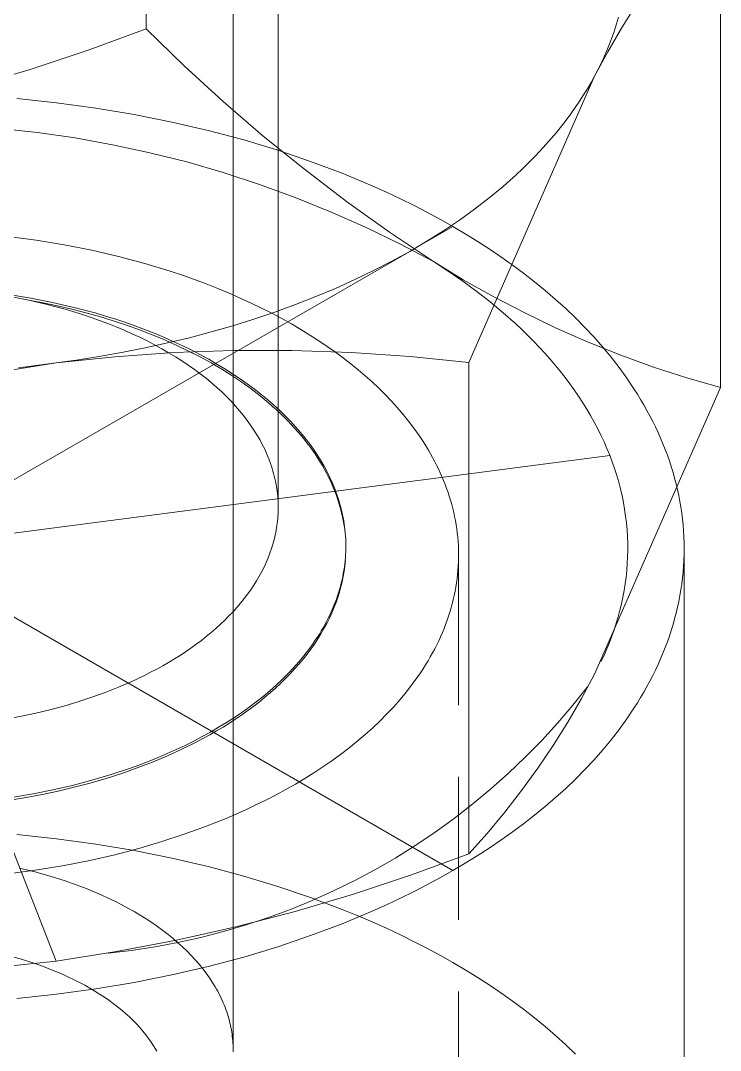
# Model space of a CAD drawing. Header units: millimetres. Extents: x -111 to 4919, y -143 to 3304.
# Drawn here: x 3073.47 to 3079.68, y 1420.45 to 1429.59 of the extents above; entities that cross this region are included whole.
import ezdxf

# ---------------------------------------------------------------- set-up
doc = ezdxf.new("R2010")
doc.units = ezdxf.units.MM
doc.linetypes.add('HIDDEN', pattern=[1.905, 1.27, -0.635])
doc.layers.add('ZANO_R', color=7, linetype='Continuous', lineweight=0)
doc.layers.add('ZANO_R_przerywana', color=7, linetype='HIDDEN', lineweight=0)

msp = doc.modelspace()

# ---------------------------------------------------------------- linework, layer by layer
at = {"layer": 'ZANO_R'}
for p, q in [((3074.5856, 1429.5191), (3074.5856, 1433.8783)), ((3075.7552, 1433.5454), (3075.7552, 1425.2713)), ((3075.3552, 1420.4613), (3075.3552, 1432.6198)), ((3079.6768, 1426.3351), (3079.6768, 1430.6943)), ((3078.9296, 1429.7318), (3078.7999, 1429.5252)), ((3078.7561, 1429.5622), (3078.7735, 1429.6219)), ((3074.5856, 1429.5191), (3074.0774, 1429.3324)), ((3074.9217, 1429.1916), (3074.5856, 1429.5191)), ((3078.7999, 1429.5252), (3078.6772, 1429.3143)), ((3078.7166, 1429.444), (3078.7372, 1429.5029)), ((3078.7372, 1429.5029), (3078.7561, 1429.5622)), ((3078.6945, 1429.3855), (3078.7166, 1429.444)), ((3074.0774, 1429.3324), (3073.5633, 1429.1623)), ((3078.6772, 1429.3143), (3078.5615, 1429.0995)), ((3078.6457, 1429.2697), (3078.6708, 1429.3274)), ((3078.6708, 1429.3274), (3078.6945, 1429.3855)), ((3078.591, 1429.1558), (3078.6191, 1429.2125)), ((3078.6191, 1429.2125), (3078.6457, 1429.2697)), ((3073.5633, 1429.1623), (3073.0439, 1429.0092)), ((3075.2674, 1428.8744), (3074.9217, 1429.1916)), ((3078.5615, 1429.0995), (3078.591, 1429.1558)), ((3078.5615, 1429.0995), (3077.4463, 1426.5567)), ((3078.4979, 1428.9876), (3078.5305, 1429.0436)), ((3078.5305, 1429.0436), (3078.5615, 1429.0995)), ((3078.4635, 1428.9318), (3078.4979, 1428.9876)), ((3073.436, 1428.9005), (3073.7895, 1428.8632)), ((3073.7895, 1428.8632), (3074.1375, 1428.8158)), ((3075.6226, 1428.5679), (3075.2674, 1428.8744)), ((3078.3899, 1428.8205), (3078.4276, 1428.8761)), ((3078.4276, 1428.8761), (3078.4635, 1428.9318)), ((3074.1375, 1428.8158), (3074.4786, 1428.7586)), ((3074.4786, 1428.7586), (3074.8116, 1428.692)), ((3078.3096, 1428.7098), (3078.3506, 1428.7651)), ((3078.3506, 1428.7651), (3078.3899, 1428.8205)), ((3074.8116, 1428.692), (3075.1354, 1428.6165)), ((3078.267, 1428.6548), (3078.3096, 1428.7098)), ((3073.6191, 1428.599), (3073.2832, 1428.6357)), ((3073.9534, 1428.5507), (3073.6191, 1428.599)), ((3075.1354, 1428.6165), (3075.4491, 1428.5328)), ((3078.1767, 1428.5454), (3078.2227, 1428.6)), ((3078.2227, 1428.6), (3078.267, 1428.6548)), ((3070.9249, 1428.5683), (3073.7855, 1421.2467)), ((3074.286, 1428.4909), (3073.9534, 1428.5507)), ((3074.6162, 1428.4198), (3074.286, 1428.4909)), ((3075.4491, 1428.5328), (3075.7519, 1428.4413)), ((3075.987, 1428.2722), (3075.6226, 1428.5679)), ((3078.0797, 1428.4371), (3078.129, 1428.4911)), ((3078.129, 1428.4911), (3078.1767, 1428.5454)), ((3074.9438, 1428.3373), (3074.6162, 1428.4198)), ((3075.7519, 1428.4413), (3076.0429, 1428.3427)), ((3078.0287, 1428.3834), (3078.0797, 1428.4371)), ((3075.2684, 1428.2436), (3074.9438, 1428.3373)), ((3076.0429, 1428.3427), (3076.3216, 1428.2376)), ((3077.9218, 1428.2772), (3077.976, 1428.3301)), ((3077.976, 1428.3301), (3078.0287, 1428.3834)), ((3075.5896, 1428.1388), (3075.2684, 1428.2436)), ((3076.36, 1427.9876), (3075.987, 1428.2722)), ((3076.3216, 1428.2376), (3076.4562, 1428.1828)), ((3077.8084, 1428.1725), (3077.8659, 1428.2246)), ((3077.8659, 1428.2246), (3077.9218, 1428.2772)), ((3075.907, 1428.0231), (3075.5896, 1428.1388)), ((3076.4562, 1428.1828), (3076.5875, 1428.1266)), ((3076.5875, 1428.1266), (3076.7155, 1428.0692)), ((3077.6263, 1428.0189), (3077.7492, 1428.1208)), ((3077.7492, 1428.1208), (3077.8084, 1428.1725)), ((3076.2202, 1427.8965), (3075.907, 1428.0231)), ((3076.7155, 1428.0692), (3076.8401, 1428.0105)), ((3076.7416, 1427.7145), (3076.36, 1427.9876)), ((3076.8401, 1428.0105), (3076.9614, 1427.9507)), ((3076.9614, 1427.9507), (3077.0793, 1427.8898)), ((3077.4971, 1427.919), (3077.6263, 1428.0189)), ((3076.5289, 1427.7591), (3076.2202, 1427.8965)), ((3077.0793, 1427.8898), (3077.1938, 1427.828)), ((3077.3618, 1427.8215), (3077.4971, 1427.919)), ((3076.8327, 1427.6113), (3076.5289, 1427.7591)), ((3077.0747, 1427.6324), (3077.3049, 1427.7653)), ((3077.1938, 1427.828), (3077.3049, 1427.7653)), ((3077.2207, 1427.7263), (3077.3618, 1427.8215)), ((3077.3049, 1427.7653), (3077.4136, 1427.7011)), ((3073.3573, 1427.6769), (3073.6094, 1427.6432)), ((3077.1312, 1427.4531), (3076.7416, 1427.7145)), ((3077.0739, 1427.6338), (3077.2207, 1427.7263)), ((3077.4136, 1427.7011), (3077.5207, 1427.635)), ((3073.6094, 1427.6432), (3073.8579, 1427.6021)), ((3073.8579, 1427.6021), (3074.1016, 1427.5537)), ((3077.1312, 1427.4531), (3076.8327, 1427.6113)), ((3076.9216, 1427.5441), (3077.0739, 1427.6338)), ((3077.5207, 1427.635), (3077.6261, 1427.567)), ((3077.6261, 1427.567), (3077.7297, 1427.4969)), ((3067.4054, 1422.0498), (3076.9217, 1427.544)), ((3067.8656, 1427.4996), (3077.3049, 1422.0498)), ((3074.1016, 1427.5537), (3074.3398, 1427.4984)), ((3074.3398, 1427.4984), (3074.5716, 1427.4364)), ((3076.7642, 1427.4573), (3076.9216, 1427.5441)), ((3077.7297, 1427.4969), (3077.8313, 1427.425)), ((3074.5716, 1427.4364), (3074.796, 1427.3682)), ((3076.6018, 1427.3736), (3076.7642, 1427.4573)), ((3077.263, 1427.3681), (3077.1312, 1427.4531)), ((3077.3964, 1427.2924), (3077.1312, 1427.4531)), ((3077.8313, 1427.425), (3077.9308, 1427.3511)), ((3074.796, 1427.3682), (3074.9053, 1427.3318)), ((3074.9053, 1427.3318), (3075.0126, 1427.2941)), ((3075.0126, 1427.2941), (3075.1176, 1427.2549)), ((3076.2633, 1427.2161), (3076.4347, 1427.2932)), ((3076.4347, 1427.2932), (3076.6018, 1427.3736)), ((3077.3912, 1427.2802), (3077.263, 1427.3681)), ((3077.6666, 1427.1405), (3077.3964, 1427.2924)), ((3077.9308, 1427.3511), (3078.0281, 1427.2752)), ((3075.1176, 1427.2549), (3075.2205, 1427.2145)), ((3075.2205, 1427.2145), (3075.321, 1427.1728)), ((3076.0878, 1427.1424), (3076.2633, 1427.2161)), ((3077.5156, 1427.1894), (3077.3912, 1427.2802)), ((3078.0281, 1427.2752), (3078.123, 1427.1976)), ((3073.3655, 1427.1628), (3073.5605, 1427.1303)), ((3073.3797, 1427.1431), (3073.5439, 1427.1104)), ((3073.5439, 1427.1104), (3073.7058, 1427.0728)), ((3073.5443, 1427.1125), (3073.6719, 1427.0882)), ((3073.5605, 1427.1303), (3073.7536, 1427.0919)), ((3075.321, 1427.1728), (3075.4193, 1427.1299)), ((3075.4193, 1427.1299), (3075.5151, 1427.086)), ((3075.9085, 1427.0724), (3076.0878, 1427.1424)), ((3077.6358, 1427.0957), (3077.5156, 1427.1894)), ((3077.9417, 1426.9976), (3077.6666, 1427.1405)), ((3078.123, 1427.1976), (3078.2153, 1427.118)), ((3078.2153, 1427.118), (3078.305, 1427.0367)), ((3073.6719, 1427.0882), (3073.7985, 1427.0613)), ((3073.7058, 1427.0728), (3073.8648, 1427.0302)), ((3073.7536, 1427.0919), (3073.9442, 1427.0476)), ((3073.7985, 1427.0613), (3073.9239, 1427.0319)), ((3073.8648, 1427.0302), (3073.943, 1427.0071)), ((3073.9239, 1427.0319), (3074.0479, 1427)), ((3073.9442, 1427.0476), (3074.1312, 1426.9975)), ((3075.5151, 1427.086), (3075.6084, 1427.0409)), ((3075.6084, 1427.0409), (3075.6993, 1426.9948)), ((3075.7258, 1427.006), (3075.9085, 1427.0724)), ((3077.7517, 1426.9994), (3077.6358, 1427.0957)), ((3078.305, 1427.0367), (3078.3919, 1426.9535)), ((3073.943, 1427.0071), (3074.0202, 1426.9828)), ((3074.0202, 1426.9828), (3074.0964, 1426.9573)), ((3074.0479, 1427), (3074.1701, 1426.9655)), ((3074.0964, 1426.9573), (3074.1714, 1426.9308)), ((3074.1312, 1426.9975), (3074.2232, 1426.9704)), ((3074.1701, 1426.9655), (3074.2905, 1426.9286)), ((3074.1714, 1426.9308), (3074.2452, 1426.9031)), ((3074.2232, 1426.9704), (3074.3141, 1426.9418)), ((3074.2905, 1426.9286), (3074.4087, 1426.8894)), ((3074.3141, 1426.9418), (3074.4036, 1426.9119)), ((3075.3515, 1426.8845), (3075.5401, 1426.9433)), ((3075.5401, 1426.9433), (3075.7258, 1427.006)), ((3075.6993, 1426.9948), (3075.7876, 1426.9478)), ((3075.7876, 1426.9478), (3075.8734, 1426.8999)), ((3077.8629, 1426.9004), (3077.7517, 1426.9994)), ((3078.2213, 1426.8637), (3077.9417, 1426.9976)), ((3078.3919, 1426.9535), (3078.4758, 1426.8686)), ((3074.2452, 1426.9031), (3074.3177, 1426.8743)), ((3074.3177, 1426.8743), (3074.3888, 1426.8444)), ((3074.3888, 1426.8444), (3074.4585, 1426.8136)), ((3074.4036, 1426.9119), (3074.4919, 1426.8806)), ((3074.4087, 1426.8894), (3074.5246, 1426.8478)), ((3074.4919, 1426.8806), (3074.5787, 1426.848)), ((3074.5246, 1426.8478), (3074.6379, 1426.8039)), ((3074.5787, 1426.848), (3074.664, 1426.8141)), ((3075.1606, 1426.8295), (3075.3515, 1426.8845)), ((3075.8734, 1426.8999), (3075.9566, 1426.8512)), ((3075.9566, 1426.8512), (3076.0372, 1426.8018)), ((3077.9167, 1426.85), (3077.8629, 1426.9004)), ((3077.9693, 1426.7989), (3077.9167, 1426.85)), ((3078.5052, 1426.739), (3078.2213, 1426.8637)), ((3078.4758, 1426.8686), (3078.5567, 1426.7821)), ((3074.4585, 1426.8136), (3074.5267, 1426.7818)), ((3074.5267, 1426.7818), (3074.5934, 1426.749)), ((3074.5934, 1426.749), (3074.6584, 1426.7153)), ((3074.6379, 1426.8039), (3074.7485, 1426.7579)), ((3074.664, 1426.8141), (3074.7477, 1426.779)), ((3074.7477, 1426.779), (3074.8297, 1426.7427)), ((3074.7485, 1426.7579), (3074.8562, 1426.7098)), ((3074.7729, 1426.7312), (3074.9676, 1426.7784)), ((3074.9676, 1426.7784), (3075.1606, 1426.8295)), ((3076.0372, 1426.8018), (3076.1151, 1426.7516)), ((3076.1151, 1426.7516), (3076.1905, 1426.7008)), ((3078.0205, 1426.7472), (3077.9693, 1426.7989)), ((3078.0705, 1426.695), (3078.0205, 1426.7472)), ((3078.5567, 1426.7821), (3078.6343, 1426.6938)), ((3074.3797, 1426.6487), (3074.5768, 1426.688)), ((3074.5768, 1426.688), (3074.7729, 1426.7312)), ((3074.6584, 1426.7153), (3074.7218, 1426.6807)), ((3074.7218, 1426.6807), (3074.7835, 1426.6453)), ((3074.8297, 1426.7427), (3074.9099, 1426.7053)), ((3075.3537, 1426.6647), (3074.8298, 1426.646)), ((3074.8562, 1426.7098), (3074.9608, 1426.6597)), ((3074.9099, 1426.7053), (3074.9884, 1426.6667)), ((3074.9608, 1426.6597), (3075.0621, 1426.6078)), ((3074.9884, 1426.6667), (3075.0649, 1426.627)), ((3075.8779, 1426.6651), (3075.3537, 1426.6647)), ((3076.4019, 1426.6472), (3075.8779, 1426.6651)), ((3076.1905, 1426.7008), (3076.2632, 1426.6495)), ((3078.1191, 1426.6422), (3078.0705, 1426.695)), ((3078.793, 1426.6237), (3078.5052, 1426.739)), ((3078.6343, 1426.6938), (3078.7086, 1426.604)), ((3074.3068, 1426.6091), (3073.7855, 1426.554)), ((3073.7855, 1426.554), (3073.9837, 1426.5817)), ((3073.9837, 1426.5817), (3074.1819, 1426.6132)), ((3074.1819, 1426.6132), (3074.3797, 1426.6487)), ((3074.8298, 1426.646), (3074.3068, 1426.6091)), ((3074.7835, 1426.6453), (3074.8434, 1426.6091)), ((3074.8434, 1426.6091), (3074.9014, 1426.5721)), ((3074.9014, 1426.5721), (3074.9577, 1426.5345)), ((3075.0621, 1426.6078), (3075.16, 1426.554)), ((3075.0649, 1426.627), (3075.1394, 1426.5864)), ((3075.1394, 1426.5864), (3075.212, 1426.5447)), ((3076.2632, 1426.6495), (3076.3332, 1426.5976)), ((3076.3332, 1426.5976), (3076.4006, 1426.5453)), ((3076.9249, 1426.6111), (3076.4019, 1426.6472)), ((3077.4463, 1426.5567), (3076.9249, 1426.6111)), ((3078.1664, 1426.5888), (3078.1191, 1426.6422)), ((3078.2122, 1426.5349), (3078.1664, 1426.5888)), ((3078.7086, 1426.604), (3078.7794, 1426.5127)), ((3079.0844, 1426.5179), (3078.793, 1426.6237)), ((3073.7855, 1426.554), (3073.2506, 1426.4697)), ((3073.4506, 1426.5096), (3073.7855, 1426.554)), ((3074.9577, 1426.5345), (3075.012, 1426.4962)), ((3075.012, 1426.4962), (3075.0645, 1426.4573)), ((3075.16, 1426.554), (3075.2544, 1426.4986)), ((3075.212, 1426.5447), (3075.2824, 1426.5021)), ((3075.2544, 1426.4986), (3075.3452, 1426.4416)), ((3075.2824, 1426.5021), (3075.3508, 1426.4587)), ((3076.4006, 1426.5453), (3076.4654, 1426.4925)), ((3076.4654, 1426.4925), (3076.5276, 1426.4395)), ((3077.4463, 1426.5567), (3077.4463, 1422.1975)), ((3078.2566, 1426.4805), (3078.2122, 1426.5349)), ((3078.2996, 1426.4256), (3078.2566, 1426.4805)), ((3078.7794, 1426.5127), (3078.8466, 1426.4199)), ((3079.3791, 1426.4216), (3079.0844, 1426.5179)), ((3075.0645, 1426.4573), (3075.115, 1426.4178)), ((3075.115, 1426.4178), (3075.1636, 1426.3778)), ((3075.1636, 1426.3778), (3075.2102, 1426.3373)), ((3075.3452, 1426.4416), (3075.4321, 1426.3831)), ((3075.3508, 1426.4587), (3075.4169, 1426.4144)), ((3075.4169, 1426.4144), (3075.4809, 1426.3693)), ((3075.4321, 1426.3831), (3075.5152, 1426.3234)), ((3076.5276, 1426.4395), (3076.5877, 1426.3856)), ((3076.5877, 1426.3856), (3076.6463, 1426.3305)), ((3078.3411, 1426.3702), (3078.2996, 1426.4256)), ((3078.8466, 1426.4199), (3078.91, 1426.3257)), ((3079.6768, 1426.3351), (3079.3791, 1426.4216)), ((3075.2102, 1426.3373), (3075.2547, 1426.2964)), ((3075.2547, 1426.2964), (3075.2973, 1426.2551)), ((3075.4809, 1426.3693), (3075.5426, 1426.3235)), ((3075.5152, 1426.3234), (3075.5944, 1426.2624)), ((3075.5426, 1426.3235), (3075.602, 1426.2771)), ((3076.6463, 1426.3305), (3076.7032, 1426.2741)), ((3078.3812, 1426.3143), (3078.3411, 1426.3702)), ((3078.4197, 1426.2581), (3078.3812, 1426.3143)), ((3078.5615, 1423.7923), (3079.6768, 1426.3351)), ((3078.91, 1426.3257), (3078.9403, 1426.2781)), ((3075.2973, 1426.2551), (3075.3379, 1426.2135)), ((3075.3379, 1426.2135), (3075.3765, 1426.1716)), ((3075.5944, 1426.2624), (3075.6696, 1426.2004)), ((3075.602, 1426.2771), (3075.6592, 1426.23)), ((3075.6592, 1426.23), (3075.714, 1426.1824)), ((3075.6696, 1426.2004), (3075.7057, 1426.169)), ((3076.7032, 1426.2741), (3076.7583, 1426.2166)), ((3076.7583, 1426.2166), (3076.8115, 1426.1578)), ((3078.4567, 1426.2014), (3078.4197, 1426.2581)), ((3078.4921, 1426.1442), (3078.4567, 1426.2014)), ((3078.9403, 1426.2781), (3078.9697, 1426.2302)), ((3078.9697, 1426.2302), (3078.998, 1426.182)), ((3075.3765, 1426.1716), (3075.4131, 1426.1294)), ((3075.4131, 1426.1294), (3075.4477, 1426.087)), ((3075.7057, 1426.169), (3075.7408, 1426.1374)), ((3075.714, 1426.1824), (3075.7664, 1426.1343)), ((3075.7408, 1426.1374), (3075.7748, 1426.1056)), ((3075.7664, 1426.1343), (3075.8166, 1426.0857)), ((3075.7748, 1426.1056), (3075.8078, 1426.0736)), ((3076.8115, 1426.1578), (3076.8629, 1426.0979)), ((3078.5259, 1426.0868), (3078.4921, 1426.1442)), ((3078.998, 1426.182), (3079.0253, 1426.1335)), ((3079.0253, 1426.1335), (3079.0517, 1426.0847)), ((3075.4477, 1426.087), (3075.4803, 1426.0445)), ((3075.4803, 1426.0445), (3075.511, 1426.0018)), ((3075.8078, 1426.0736), (3075.8399, 1426.0414)), ((3075.8166, 1426.0857), (3075.8643, 1426.0367)), ((3075.8399, 1426.0414), (3075.8708, 1426.0091)), ((3075.8643, 1426.0367), (3075.9097, 1425.9874)), ((3076.8629, 1426.0979), (3076.9121, 1426.0368)), ((3076.9121, 1426.0368), (3076.9593, 1425.9746)), ((3078.5582, 1426.0289), (3078.5259, 1426.0868)), ((3078.5888, 1425.9708), (3078.5582, 1426.0289)), ((3079.0517, 1426.0847), (3079.077, 1426.0356)), ((3079.077, 1426.0356), (3079.1012, 1425.9862)), ((3075.511, 1426.0018), (3075.5396, 1425.9591)), ((3075.5396, 1425.9591), (3075.5664, 1425.9163)), ((3075.8708, 1426.0091), (3075.9008, 1425.9766)), ((3075.9008, 1425.9766), (3075.9297, 1425.944)), ((3075.9097, 1425.9874), (3075.9528, 1425.9378)), ((3075.9297, 1425.944), (3075.9576, 1425.9112)), ((3075.9528, 1425.9378), (3075.9935, 1425.8879)), ((3076.9593, 1425.9746), (3077.0042, 1425.9113)), ((3078.6179, 1425.9123), (3078.5888, 1425.9708)), ((3079.1012, 1425.9862), (3079.1245, 1425.9366)), ((3079.1245, 1425.9366), (3079.1466, 1425.8867)), ((3075.5664, 1425.9163), (3075.5912, 1425.8736)), ((3075.5912, 1425.8736), (3075.6141, 1425.8308)), ((3075.6141, 1425.8308), (3075.6352, 1425.7882)), ((3075.9576, 1425.9112), (3075.9845, 1425.8784)), ((3075.9845, 1425.8784), (3076.0104, 1425.8455)), ((3075.9935, 1425.8879), (3076.0318, 1425.8379)), ((3076.0104, 1425.8455), (3076.0353, 1425.8125)), ((3076.0318, 1425.8379), (3076.0679, 1425.7877)), ((3077.0042, 1425.9113), (3077.0468, 1425.8469)), ((3077.0468, 1425.8469), (3077.0869, 1425.7815)), ((3078.6453, 1425.8535), (3078.6179, 1425.9123)), ((3078.671, 1425.7945), (3078.6453, 1425.8535)), ((3079.1466, 1425.8867), (3079.1677, 1425.8366)), ((3079.1677, 1425.8366), (3079.1877, 1425.7862)), ((3075.6352, 1425.7882), (3075.6544, 1425.7456)), ((3075.6544, 1425.7456), (3075.6718, 1425.7033)), ((3076.0353, 1425.8125), (3076.0592, 1425.7794)), ((3076.0592, 1425.7794), (3076.082, 1425.7463)), ((3076.0679, 1425.7877), (3076.1016, 1425.7374)), ((3076.082, 1425.7463), (3076.1039, 1425.7132)), ((3077.0869, 1425.7815), (3077.1061, 1425.7485)), ((3077.1061, 1425.7485), (3077.1246, 1425.7152)), ((3078.6951, 1425.7352), (3078.671, 1425.7945)), ((3079.1877, 1425.7862), (3079.2066, 1425.7357)), ((3066.0145, 1424.0817), (3078.6958, 1425.7333)), ((3075.6718, 1425.7033), (3075.6878, 1425.6605)), ((3075.6878, 1425.6605), (3075.6952, 1425.6388)), ((3076.1016, 1425.7374), (3076.1331, 1425.6871)), ((3076.1039, 1425.7132), (3076.1248, 1425.68)), ((3076.1248, 1425.68), (3076.1446, 1425.6469)), ((3076.1331, 1425.6871), (3076.1623, 1425.6368)), ((3076.1446, 1425.6469), (3076.1636, 1425.6137)), ((3077.1246, 1425.7152), (3077.1425, 1425.6817)), ((3077.1425, 1425.6817), (3077.1597, 1425.6479)), ((3077.1597, 1425.6479), (3077.1763, 1425.614)), ((3078.7175, 1425.6757), (3078.6951, 1425.7352)), ((3078.7383, 1425.616), (3078.7175, 1425.6757)), ((3079.2066, 1425.7357), (3079.2245, 1425.6849)), ((3079.2245, 1425.6849), (3079.2412, 1425.634)), ((3075.6952, 1425.6388), (3075.7021, 1425.6171)), ((3075.7021, 1425.6171), (3075.7087, 1425.5951)), ((3075.7087, 1425.5951), (3075.7148, 1425.573)), ((3075.7148, 1425.573), (3075.7206, 1425.5508)), ((3076.1623, 1425.6368), (3076.1892, 1425.5866)), ((3076.1636, 1425.6137), (3076.1815, 1425.5806)), ((3076.1815, 1425.5806), (3076.1985, 1425.5475)), ((3076.1892, 1425.5866), (3076.214, 1425.5364)), ((3077.1763, 1425.614), (3077.1922, 1425.5798)), ((3077.1922, 1425.5798), (3077.2074, 1425.5454)), ((3078.7573, 1425.5562), (3078.7383, 1425.616)), ((3078.7747, 1425.4962), (3078.7573, 1425.5562)), ((3079.2412, 1425.634), (3079.2568, 1425.5828)), ((3079.2568, 1425.5828), (3079.2712, 1425.5315)), ((3075.7206, 1425.5508), (3075.7259, 1425.5285)), ((3075.7259, 1425.5285), (3075.7307, 1425.5061)), ((3075.7307, 1425.5061), (3075.7351, 1425.4836)), ((3075.7351, 1425.4836), (3075.7391, 1425.4611)), ((3076.1985, 1425.5475), (3076.2146, 1425.5145)), ((3076.214, 1425.5364), (3076.2366, 1425.4863)), ((3076.2146, 1425.5145), (3076.2297, 1425.4815)), ((3076.2297, 1425.4815), (3076.2439, 1425.4486)), ((3076.2366, 1425.4863), (3076.2571, 1425.4365)), ((3077.2074, 1425.5454), (3077.2219, 1425.5108)), ((3077.2219, 1425.5108), (3077.2357, 1425.476)), ((3077.2357, 1425.476), (3077.2488, 1425.441)), ((3078.7904, 1425.4361), (3078.7747, 1425.4962)), ((3079.2712, 1425.5315), (3079.2846, 1425.4801)), ((3079.2846, 1425.4801), (3079.2968, 1425.4285)), ((3075.7391, 1425.4611), (3075.7427, 1425.4384)), ((3075.7427, 1425.4384), (3075.7458, 1425.4158)), ((3075.7458, 1425.4158), (3075.7485, 1425.3931)), ((3075.7485, 1425.3931), (3075.7508, 1425.3703)), ((3076.2439, 1425.4486), (3076.2571, 1425.4157)), ((3076.2571, 1425.4365), (3076.2666, 1425.4115)), ((3076.2571, 1425.4157), (3076.2713, 1425.3781)), ((3076.2666, 1425.4115), (3076.2757, 1425.3863)), ((3076.2713, 1425.3781), (3076.2845, 1425.34)), ((3076.2757, 1425.3863), (3076.2843, 1425.361)), ((3077.2488, 1425.441), (3077.2612, 1425.4059)), ((3077.2612, 1425.4059), (3077.2728, 1425.3706)), ((3078.8044, 1425.3758), (3078.7904, 1425.4361)), ((3078.8166, 1425.3155), (3078.8044, 1425.3758)), ((3079.2968, 1425.4285), (3079.3078, 1425.3768)), ((3079.3078, 1425.3768), (3079.3177, 1425.3249)), ((3075.7508, 1425.3703), (3075.7526, 1425.3476)), ((3076.2843, 1425.361), (3076.2925, 1425.3355)), ((3076.2845, 1425.34), (3076.2965, 1425.3016)), ((3076.2925, 1425.3355), (3076.3002, 1425.3099)), ((3076.2965, 1425.3016), (3076.3075, 1425.2628)), ((3076.3002, 1425.3099), (3076.3074, 1425.2841)), ((3076.3074, 1425.2841), (3076.3142, 1425.2581)), ((3077.2728, 1425.3706), (3077.2837, 1425.3351)), ((3077.2837, 1425.3351), (3077.2939, 1425.2994)), ((3077.2939, 1425.2994), (3077.3033, 1425.2636)), ((3078.8272, 1425.2552), (3078.8166, 1425.3155)), ((3079.3177, 1425.3249), (3079.3265, 1425.273)), ((3075.7523, 1425.1912), (3075.7507, 1425.1711)), ((3075.7536, 1425.2113), (3075.7523, 1425.1912)), ((3075.7545, 1425.2314), (3075.7536, 1425.2113)), ((3075.755, 1425.2514), (3075.7545, 1425.2314)), ((3075.7552, 1425.2713), (3075.755, 1425.2514)), ((3076.3075, 1425.2628), (3076.3174, 1425.2238)), ((3076.3142, 1425.2581), (3076.3204, 1425.232)), ((3076.3174, 1425.2238), (3076.3262, 1425.1845)), ((3076.3204, 1425.232), (3076.3262, 1425.2057)), ((3076.3262, 1425.2057), (3076.3315, 1425.1793)), ((3077.3033, 1425.2636), (3077.3119, 1425.2276)), ((3077.3119, 1425.2276), (3077.3198, 1425.1916)), ((3077.3198, 1425.1916), (3077.3269, 1425.1553)), ((3078.8361, 1425.1948), (3078.8272, 1425.2552)), ((3078.8433, 1425.1344), (3078.8361, 1425.1948)), ((3079.3265, 1425.273), (3079.3341, 1425.2209)), ((3079.3341, 1425.2209), (3079.3405, 1425.1688)), ((3075.7437, 1425.1104), (3075.7406, 1425.0901)), ((3075.7464, 1425.1306), (3075.7437, 1425.1104)), ((3075.7488, 1425.1509), (3075.7464, 1425.1306)), ((3075.7507, 1425.1711), (3075.7488, 1425.1509)), ((3076.3262, 1425.1845), (3076.3339, 1425.1449)), ((3076.3315, 1425.1793), (3076.3362, 1425.1527)), ((3076.3339, 1425.1449), (3076.3405, 1425.1053)), ((3076.3362, 1425.1527), (3076.3405, 1425.1261)), ((3076.3405, 1425.1261), (3076.3442, 1425.0992)), ((3076.3442, 1425.0992), (3076.3474, 1425.0723)), ((3077.3269, 1425.1553), (3077.3332, 1425.119)), ((3077.3332, 1425.119), (3077.3387, 1425.0825)), ((3078.8488, 1425.0741), (3078.8433, 1425.1344)), ((3079.3405, 1425.1688), (3079.3458, 1425.1166)), ((3079.3458, 1425.1166), (3079.3499, 1425.0644)), ((3075.7246, 1425.0086), (3075.7196, 1424.9881)), ((3075.7292, 1425.029), (3075.7246, 1425.0086)), ((3075.7334, 1425.0494), (3075.7292, 1425.029)), ((3075.7372, 1425.0697), (3075.7334, 1425.0494)), ((3075.7406, 1425.0901), (3075.7372, 1425.0697)), ((3076.3474, 1425.0723), (3076.35, 1425.0452)), ((3076.35, 1425.0452), (3076.3521, 1425.018)), ((3076.3521, 1425.018), (3076.3537, 1424.9907)), ((3077.3387, 1425.0825), (3077.3435, 1425.046)), ((3077.3435, 1425.046), (3077.3474, 1425.0093)), ((3077.3474, 1425.0093), (3077.3506, 1424.9726)), ((3078.8526, 1425.0137), (3078.8488, 1425.0741)), ((3078.8547, 1424.9535), (3078.8526, 1425.0137)), ((3079.3499, 1425.0644), (3079.3528, 1425.0121)), ((3079.3528, 1425.0121), (3079.3546, 1424.9598)), ((3075.7085, 1424.9472), (3075.6959, 1424.9063)), ((3075.7196, 1424.9881), (3075.7085, 1424.9472)), ((3076.3537, 1424.9907), (3076.3547, 1424.9633)), ((3076.3547, 1424.9633), (3076.3551, 1424.9358)), ((3076.3551, 1424.9358), (3076.355, 1424.9082)), ((3077.3506, 1424.9726), (3077.3529, 1424.9358)), ((3077.3529, 1424.9358), (3077.3544, 1424.8989)), ((3078.8551, 1424.8933), (3078.8547, 1424.9535)), ((3079.3546, 1424.9598), (3079.3552, 1424.9075)), ((3075.6659, 1424.8245), (3075.6486, 1424.7837)), ((3075.6817, 1424.8654), (3075.6659, 1424.8245)), ((3075.6959, 1424.9063), (3075.6817, 1424.8654)), ((3076.3512, 1424.8249), (3076.3487, 1424.797)), ((3076.353, 1424.8528), (3076.3512, 1424.8249)), ((3076.3543, 1424.8805), (3076.353, 1424.8528)), ((3076.355, 1424.9082), (3076.3543, 1424.8805)), ((3077.355, 1424.825), (3077.3541, 1424.7879)), ((3077.3544, 1424.8989), (3077.3551, 1424.862)), ((3077.3551, 1424.862), (3077.355, 1424.825)), ((3078.851, 1424.7734), (3078.8539, 1424.8333)), ((3078.8539, 1424.8333), (3078.8551, 1424.8933)), ((3079.3546, 1424.8552), (3079.3528, 1424.8029)), ((3079.3552, 1424.9075), (3079.3546, 1424.8552)), ((3079.3552, 1418.3756), (3079.3552, 1424.9075)), ((3075.6297, 1424.7429), (3075.6092, 1424.7023)), ((3075.6486, 1424.7837), (3075.6297, 1424.7429)), ((3076.342, 1424.7409), (3076.3377, 1424.7128)), ((3076.346, 1424.751), (3076.3398, 1424.7051)), ((3076.3456, 1424.769), (3076.342, 1424.7409)), ((3076.3487, 1424.797), (3076.3456, 1424.769)), ((3076.3506, 1424.7968), (3076.346, 1424.751)), ((3077.3523, 1424.7509), (3077.3497, 1424.7138)), ((3077.3541, 1424.7879), (3077.3523, 1424.7509)), ((3078.8465, 1424.7136), (3078.851, 1424.7734)), ((3079.3499, 1424.7507), (3079.3458, 1424.6984)), ((3079.3528, 1424.8029), (3079.3499, 1424.7507)), ((3075.5871, 1424.6618), (3075.5635, 1424.6215)), ((3075.6092, 1424.7023), (3075.5871, 1424.6618)), ((3076.3273, 1424.6564), (3076.3212, 1424.6281)), ((3076.3319, 1424.659), (3076.3225, 1424.6128)), ((3076.3328, 1424.6846), (3076.3273, 1424.6564)), ((3076.3398, 1424.7051), (3076.3319, 1424.659)), ((3076.3377, 1424.7128), (3076.3328, 1424.6846)), ((3077.3463, 1424.6767), (3077.342, 1424.6396)), ((3077.3497, 1424.7138), (3077.3463, 1424.6767)), ((3078.8325, 1424.5946), (3078.8403, 1424.654)), ((3078.8403, 1424.654), (3078.8465, 1424.7136)), ((3079.3405, 1424.6462), (3079.3341, 1424.5941)), ((3079.3458, 1424.6984), (3079.3405, 1424.6462)), ((3075.5382, 1424.5814), (3075.5115, 1424.5415)), ((3075.5635, 1424.6215), (3075.5382, 1424.5814)), ((3076.3113, 1424.5665), (3076.2985, 1424.5201)), ((3076.3072, 1424.5715), (3076.2992, 1424.5432)), ((3076.3145, 1424.5998), (3076.3072, 1424.5715)), ((3076.3225, 1424.6128), (3076.3113, 1424.5665)), ((3076.3212, 1424.6281), (3076.3145, 1424.5998)), ((3077.331, 1424.5653), (3077.3243, 1424.5283)), ((3077.3369, 1424.6024), (3077.331, 1424.5653)), ((3077.342, 1424.6396), (3077.3369, 1424.6024)), ((3078.8231, 1424.5355), (3078.8325, 1424.5946)), ((3079.3341, 1424.5941), (3079.3265, 1424.5421)), ((3075.4532, 1424.4626), (3075.4218, 1424.4236)), ((3075.4831, 1424.5019), (3075.4532, 1424.4626)), ((3075.5115, 1424.5415), (3075.4831, 1424.5019)), ((3076.284, 1424.4737), (3076.2678, 1424.4274)), ((3076.2813, 1424.4865), (3076.2714, 1424.4582)), ((3076.2906, 1424.5149), (3076.2813, 1424.4865)), ((3076.2985, 1424.5201), (3076.284, 1424.4737)), ((3076.2992, 1424.5432), (3076.2906, 1424.5149)), ((3077.3167, 1424.4912), (3077.3083, 1424.4542)), ((3077.3243, 1424.5283), (3077.3167, 1424.4912)), ((3078.7996, 1424.4179), (3078.8122, 1424.4766)), ((3078.8122, 1424.4766), (3078.8231, 1424.5355)), ((3079.3177, 1424.4901), (3079.3078, 1424.4383)), ((3079.3265, 1424.5421), (3079.3177, 1424.4901)), ((3075.3889, 1424.385), (3075.3545, 1424.3468)), ((3075.4218, 1424.4236), (3075.3889, 1424.385)), ((3076.2379, 1424.3732), (3076.2255, 1424.345)), ((3076.2498, 1424.381), (3076.2302, 1424.3347)), ((3076.2497, 1424.4015), (3076.2379, 1424.3732)), ((3076.2609, 1424.4298), (3076.2497, 1424.4015)), ((3076.2678, 1424.4274), (3076.2498, 1424.381)), ((3076.2714, 1424.4582), (3076.2609, 1424.4298)), ((3077.2889, 1424.3804), (3077.278, 1424.3436)), ((3077.299, 1424.4173), (3077.2889, 1424.3804)), ((3077.3083, 1424.4542), (3077.299, 1424.4173)), ((3078.7855, 1424.3596), (3078.7996, 1424.4179)), ((3079.2968, 1424.3866), (3079.2846, 1424.335)), ((3079.3078, 1424.4383), (3079.2968, 1424.3866)), ((3075.3186, 1424.309), (3075.2812, 1424.2716)), ((3075.3545, 1424.3468), (3075.3186, 1424.309)), ((3076.1987, 1424.2886), (3076.1843, 1424.2605)), ((3076.2088, 1424.2885), (3076.1857, 1424.2425)), ((3076.2124, 1424.3168), (3076.1987, 1424.2886)), ((3076.2302, 1424.3347), (3076.2088, 1424.2885)), ((3076.2255, 1424.345), (3076.2124, 1424.3168)), ((3077.2663, 1424.3068), (3077.2537, 1424.2702)), ((3077.278, 1424.3436), (3077.2663, 1424.3068)), ((3078.7527, 1424.2438), (3078.7699, 1424.3015)), ((3078.7699, 1424.3015), (3078.7855, 1424.3596)), ((3079.2712, 1424.2835), (3079.2568, 1424.2322)), ((3079.2846, 1424.335), (3079.2712, 1424.2835)), ((3075.2022, 1424.1983), (3075.1607, 1424.1624)), ((3075.2424, 1424.2347), (3075.2022, 1424.1983)), ((3075.2812, 1424.2716), (3075.2424, 1424.2347)), ((3076.1609, 1424.1966), (3076.1344, 1424.1509)), ((3076.1536, 1424.2044), (3076.1373, 1424.1765)), ((3076.1693, 1424.2324), (3076.1536, 1424.2044)), ((3076.1857, 1424.2425), (3076.1609, 1424.1966)), ((3076.1843, 1424.2605), (3076.1693, 1424.2324)), ((3077.2261, 1424.1972), (3077.2111, 1424.1608)), ((3077.2403, 1424.2336), (3077.2261, 1424.1972)), ((3077.2537, 1424.2702), (3077.2403, 1424.2336)), ((3078.7139, 1424.1294), (3078.734, 1424.1864)), ((3078.734, 1424.1864), (3078.7527, 1424.2438)), ((3079.2568, 1424.2322), (3079.2412, 1424.1811)), ((3075.1178, 1424.1271), (3075.0736, 1424.0923)), ((3075.1607, 1424.1624), (3075.1178, 1424.1271)), ((3076.0845, 1424.0932), (3076.0656, 1424.0656)), ((3076.1061, 1424.1054), (3076.0761, 1424.0601)), ((3076.1027, 1424.1209), (3076.0845, 1424.0932)), ((3076.1203, 1424.1486), (3076.1027, 1424.1209)), ((3076.1344, 1424.1509), (3076.1061, 1424.1054)), ((3076.1373, 1424.1765), (3076.1203, 1424.1486)), ((3077.1953, 1424.1246), (3077.1787, 1424.0885)), ((3077.2111, 1424.1608), (3077.1953, 1424.1246)), ((3078.6923, 1424.0727), (3078.7139, 1424.1294)), ((3079.2245, 1424.1302), (3079.2066, 1424.0794)), ((3079.2412, 1424.1811), (3079.2245, 1424.1302)), ((3074.9815, 1424.0246), (3074.9336, 1423.9917)), ((3075.0282, 1424.0582), (3074.9815, 1424.0246)), ((3075.0736, 1424.0923), (3075.0282, 1424.0582)), ((3076.026, 1424.0109), (3075.9839, 1423.9566)), ((3076.0445, 1424.0152), (3076.0111, 1423.9705)), ((3076.0656, 1424.0656), (3076.026, 1424.0109)), ((3076.0761, 1424.0601), (3076.0445, 1424.0152)), ((3077.143, 1424.0168), (3077.124, 1423.9812)), ((3077.1612, 1424.0526), (3077.143, 1424.0168)), ((3077.1787, 1424.0885), (3077.1612, 1424.0526)), ((3078.6449, 1423.9606), (3078.6693, 1424.0165)), ((3078.6693, 1424.0165), (3078.6923, 1424.0727)), ((3079.1877, 1424.0288), (3079.1677, 1423.9785)), ((3079.2066, 1424.0794), (3079.1877, 1424.0288)), ((3074.8344, 1423.928), (3074.7831, 1423.8971)), ((3074.8845, 1423.9595), (3074.8344, 1423.928)), ((3074.9336, 1423.9917), (3074.8845, 1423.9595)), ((3075.9839, 1423.9566), (3075.9392, 1423.9029)), ((3075.9761, 1423.9262), (3075.9394, 1423.8823)), ((3076.0111, 1423.9705), (3075.9761, 1423.9262)), ((3077.0837, 1423.9104), (3077.0623, 1423.8753)), ((3077.1042, 1423.9457), (3077.0837, 1423.9104)), ((3077.124, 1423.9812), (3077.1042, 1423.9457)), ((3078.619, 1423.9052), (3078.6449, 1423.9606)), ((3079.1466, 1423.9284), (3079.1245, 1423.8785)), ((3079.1677, 1423.9785), (3079.1466, 1423.9284)), ((3074.6776, 1423.8376), (3074.6235, 1423.809)), ((3074.7309, 1423.867), (3074.6776, 1423.8376)), ((3074.7831, 1423.8971), (3074.7309, 1423.867)), ((3075.8922, 1423.8498), (3075.8427, 1423.7973)), ((3075.9011, 1423.8388), (3075.8611, 1423.7957)), ((3075.9392, 1423.9029), (3075.8922, 1423.8498)), ((3075.9394, 1423.8823), (3075.9011, 1423.8388)), ((3077.0402, 1423.8404), (3077.0174, 1423.8057)), ((3077.0623, 1423.8753), (3077.0402, 1423.8404)), ((3079.1012, 1423.8289), (3079.077, 1423.7795)), ((3079.1245, 1423.8785), (3079.1012, 1423.8289)), ((3074.4558, 1423.7278), (3074.3401, 1423.6776)), ((3074.5684, 1423.7811), (3074.4558, 1423.7278)), ((3074.6235, 1423.809), (3074.5684, 1423.7811)), ((3075.7908, 1423.7456), (3075.7367, 1423.6946)), ((3075.8196, 1423.7531), (3075.7764, 1423.711)), ((3075.8427, 1423.7973), (3075.7908, 1423.7456)), ((3075.8611, 1423.7957), (3075.8196, 1423.7531)), ((3076.9938, 1423.7712), (3076.9444, 1423.7029)), ((3077.0174, 1423.8057), (3076.9938, 1423.7712)), ((3078.4459, 1423.5775), (3078.5615, 1423.7923)), ((3079.0517, 1423.7304), (3079.0253, 1423.6816)), ((3079.077, 1423.7795), (3079.0517, 1423.7304)), ((3074.3401, 1423.6776), (3074.2219, 1423.6306)), ((3075.6802, 1423.6445), (3075.6216, 1423.5953)), ((3075.7367, 1423.6946), (3075.6802, 1423.6445)), ((3075.7318, 1423.6695), (3075.6856, 1423.6284)), ((3075.7764, 1423.711), (3075.7318, 1423.6695)), ((3076.9444, 1423.7029), (3076.8922, 1423.6355)), ((3078.3681, 1423.5175), (3078.4979, 1423.6805)), ((3079.0253, 1423.6816), (3078.998, 1423.6331)), ((3073.9792, 1423.5467), (3073.8555, 1423.5098)), ((3074.1015, 1423.587), (3073.9792, 1423.5467)), ((3074.2219, 1423.6306), (3074.1015, 1423.587)), ((3075.5608, 1423.547), (3075.4979, 1423.4996)), ((3075.5888, 1423.5482), (3075.5383, 1423.509)), ((3075.6216, 1423.5953), (3075.5608, 1423.547)), ((3075.6379, 1423.588), (3075.5888, 1423.5482)), ((3075.6856, 1423.6284), (3075.6379, 1423.588)), ((3076.8371, 1423.5691), (3076.7793, 1423.5038)), ((3076.8922, 1423.6355), (3076.8371, 1423.5691)), ((3078.3231, 1423.3667), (3078.4459, 1423.5775)), ((3078.9697, 1423.5848), (3078.9403, 1423.5369)), ((3078.998, 1423.6331), (3078.9697, 1423.5848)), ((3073.7308, 1423.4762), (3073.6053, 1423.4458)), ((3073.8555, 1423.5098), (3073.7308, 1423.4762)), ((3075.433, 1423.4533), (3075.3662, 1423.408)), ((3075.4979, 1423.4996), (3075.433, 1423.4533)), ((3075.4864, 1423.4705), (3075.4332, 1423.4326)), ((3075.5383, 1423.509), (3075.4864, 1423.4705)), ((3076.7793, 1423.5038), (3076.7189, 1423.4395)), ((3078.2329, 1423.359), (3078.3681, 1423.5175)), ((3078.91, 1423.4893), (3078.8466, 1423.3951)), ((3078.9403, 1423.5369), (3078.91, 1423.4893)), ((3073.4795, 1423.4188), (3073.3537, 1423.3949)), ((3073.6053, 1423.4458), (3073.4795, 1423.4188)), ((3075.2975, 1423.3638), (3075.2271, 1423.3208)), ((3075.3662, 1423.408), (3075.2975, 1423.3638)), ((3075.3787, 1423.3955), (3075.3229, 1423.3591)), ((3075.4332, 1423.4326), (3075.3787, 1423.3955)), ((3076.6559, 1423.3764), (3076.5905, 1423.3145)), ((3076.7189, 1423.4395), (3076.6559, 1423.3764)), ((3078.1934, 1423.16), (3078.3231, 1423.3667)), ((3078.8466, 1423.3951), (3078.7794, 1423.3024)), ((3075.1549, 1423.2789), (3075.0812, 1423.2382)), ((3075.2077, 1423.2886), (3075.1484, 1423.2545)), ((3075.2271, 1423.3208), (3075.1549, 1423.2789)), ((3075.2659, 1423.3235), (3075.2077, 1423.2886)), ((3075.3229, 1423.3591), (3075.2659, 1423.3235)), ((3076.5905, 1423.3145), (3076.5228, 1423.2539)), ((3078.0924, 1423.2052), (3078.2329, 1423.359)), ((3078.7794, 1423.3024), (3078.7086, 1423.211)), ((3075.0267, 1423.1887), (3074.9011, 1423.1263)), ((3075.0059, 1423.1988), (3074.9292, 1423.1606)), ((3075.0812, 1423.2382), (3075.0059, 1423.1988)), ((3075.0881, 1423.2212), (3075.0267, 1423.1887)), ((3075.1484, 1423.2545), (3075.0881, 1423.2212)), ((3076.4527, 1423.1945), (3076.3805, 1423.1364)), ((3076.5228, 1423.2539), (3076.4527, 1423.1945)), ((3077.9468, 1423.0563), (3078.0924, 1423.2052)), ((3078.7086, 1423.211), (3078.6343, 1423.1212)), ((3074.7718, 1423.088), (3074.6914, 1423.0537)), ((3074.8511, 1423.1236), (3074.7718, 1423.088)), ((3074.9011, 1423.1263), (3074.772, 1423.0673)), ((3074.9292, 1423.1606), (3074.8511, 1423.1236)), ((3076.3805, 1423.1364), (3076.3063, 1423.0797)), ((3078.057, 1422.9578), (3078.1934, 1423.16)), ((3078.6343, 1423.1212), (3078.5567, 1423.033)), ((3074.6397, 1423.0119), (3074.5048, 1422.96)), ((3074.6099, 1423.0207), (3074.5274, 1422.9891)), ((3074.6914, 1423.0537), (3074.6099, 1423.0207)), ((3074.772, 1423.0673), (3074.6397, 1423.0119)), ((3076.2301, 1423.0244), (3076.152, 1422.9705)), ((3076.3063, 1423.0797), (3076.2301, 1423.0244)), ((3077.7961, 1422.9124), (3077.9468, 1423.0563)), ((3078.5567, 1423.033), (3078.4758, 1422.9464)), ((3074.3676, 1422.9117), (3074.2286, 1422.8671)), ((3074.444, 1422.9588), (3074.275, 1422.9023)), ((3074.5048, 1422.96), (3074.3676, 1422.9117)), ((3074.5274, 1422.9891), (3074.444, 1422.9588)), ((3076.0723, 1422.918), (3075.9909, 1422.867)), ((3076.152, 1422.9705), (3076.0723, 1422.918)), ((3077.6407, 1422.7737), (3077.7961, 1422.9124)), ((3077.9139, 1422.7602), (3078.057, 1422.9578)), ((3078.4758, 1422.9464), (3078.3919, 1422.8616)), ((3074.1037, 1422.8512), (3073.9307, 1422.8056)), ((3074.0881, 1422.8261), (3073.9465, 1422.7888)), ((3074.2286, 1422.8671), (3074.0881, 1422.8261)), ((3074.275, 1422.9023), (3074.1037, 1422.8512)), ((3075.9079, 1422.8175), (3075.8236, 1422.7695)), ((3075.9909, 1422.867), (3075.9079, 1422.8175)), ((3078.3919, 1422.8616), (3078.305, 1422.7784)), ((3073.5824, 1422.7303), (3073.4084, 1422.7004)), ((3073.6617, 1422.7248), (3073.5191, 1422.6981)), ((3073.7567, 1422.7653), (3073.5824, 1422.7303)), ((3073.8043, 1422.755), (3073.6617, 1422.7248)), ((3073.9307, 1422.8056), (3073.7567, 1422.7653)), ((3073.9465, 1422.7888), (3073.8043, 1422.755)), ((3075.7379, 1422.723), (3075.651, 1422.6779)), ((3075.8236, 1422.7695), (3075.7379, 1422.723)), ((3077.4806, 1422.6404), (3077.6407, 1422.7737)), ((3077.7643, 1422.5675), (3077.9139, 1422.7602)), ((3078.305, 1422.7784), (3078.2153, 1422.697)), ((3073.5191, 1422.6981), (3073.3769, 1422.6747)), ((3075.5631, 1422.6345), (3075.4741, 1422.5925)), ((3075.651, 1422.6779), (3075.5631, 1422.6345)), ((3077.3161, 1422.5126), (3077.4806, 1422.6404)), ((3078.2153, 1422.697), (3078.123, 1422.6175)), ((3075.4741, 1422.5925), (3075.2936, 1422.5131)), ((3077.6083, 1422.3799), (3077.7643, 1422.5675)), ((3078.0281, 1422.5398), (3077.9308, 1422.464)), ((3078.123, 1422.6175), (3078.0281, 1422.5398)), ((3075.2936, 1422.5131), (3075.1103, 1422.4398)), ((3077.1474, 1422.3904), (3077.3161, 1422.5126)), ((3077.9308, 1422.464), (3077.8313, 1422.3901)), ((3073.7895, 1422.3313), (3073.436, 1422.3685)), ((3074.9216, 1422.3713), (3074.7243, 1422.3066)), ((3075.1103, 1422.4398), (3074.9216, 1422.3713)), ((3076.9746, 1422.2741), (3077.1474, 1422.3904)), ((3077.4463, 1422.1975), (3077.6083, 1422.3799)), ((3077.8313, 1422.3901), (3077.7297, 1422.3181)), ((3074.1375, 1422.2838), (3073.7895, 1422.3313)), ((3074.4786, 1422.2266), (3074.1375, 1422.2838)), ((3074.7243, 1422.3066), (3074.5187, 1422.2462)), ((3076.7979, 1422.1637), (3076.9746, 1422.2741)), ((3077.7297, 1422.3181), (3077.6261, 1422.2481)), ((3074.3051, 1422.1906), (3074.084, 1422.1401)), ((3074.5187, 1422.2462), (3074.3051, 1422.1906)), ((3074.8116, 1422.16), (3074.4786, 1422.2266)), ((3077.4463, 1422.1975), (3076.938, 1422.0108)), ((3077.5207, 1422.18), (3077.4136, 1422.1139)), ((3077.6261, 1422.2481), (3077.5207, 1422.18)), ((3073.8559, 1422.0951), (3073.6213, 1422.0561)), ((3074.084, 1422.1401), (3073.8559, 1422.0951)), ((3075.1354, 1422.0846), (3074.8116, 1422.16)), ((3075.4491, 1422.0008), (3075.1354, 1422.0846)), ((3076.6176, 1422.0594), (3076.7979, 1422.1637)), ((3077.4136, 1422.1139), (3077.3049, 1422.0498)), ((3073.6213, 1422.0561), (3073.381, 1422.0234)), ((3073.4595, 1422.0717), (3073.5972, 1422.0379)), ((3073.5972, 1422.0379), (3073.7331, 1421.9999)), ((3073.7331, 1421.9999), (3073.8664, 1421.9575)), ((3075.7519, 1421.9093), (3075.4491, 1422.0008)), ((3076.938, 1422.0108), (3076.4239, 1421.8407)), ((3076.4338, 1421.9613), (3076.6176, 1422.0594)), ((3077.3049, 1422.0498), (3077.1938, 1421.9871)), ((3073.8664, 1421.9575), (3073.932, 1421.9348)), ((3073.932, 1421.9348), (3073.9968, 1421.911)), ((3073.9968, 1421.911), (3074.0606, 1421.8862)), ((3076.0429, 1421.8107), (3075.7519, 1421.9093)), ((3076.2469, 1421.8695), (3076.4338, 1421.9613)), ((3077.0793, 1421.9252), (3076.9614, 1421.8644)), ((3077.1938, 1421.9871), (3077.0793, 1421.9252)), ((3074.0606, 1421.8862), (3074.1235, 1421.8605)), ((3074.1235, 1421.8605), (3074.1853, 1421.8337)), ((3074.1853, 1421.8337), (3074.2461, 1421.806)), ((3076.4239, 1421.8407), (3075.9046, 1421.6876)), ((3076.3216, 1421.7056), (3076.0429, 1421.8107)), ((3076.0569, 1421.784), (3076.2469, 1421.8695)), ((3076.9614, 1421.8644), (3076.8401, 1421.8046)), ((3074.2461, 1421.806), (3074.3056, 1421.7773)), ((3074.3056, 1421.7773), (3074.3639, 1421.7478)), ((3074.3639, 1421.7478), (3074.4209, 1421.7173)), ((3074.4209, 1421.7173), (3074.4765, 1421.686)), ((3075.8641, 1421.7051), (3076.0569, 1421.784)), ((3076.7155, 1421.7459), (3076.5875, 1421.6884)), ((3076.8401, 1421.8046), (3076.7155, 1421.7459)), ((3074.4765, 1421.686), (3074.5307, 1421.6539)), ((3074.5307, 1421.6539), (3074.5834, 1421.621)), ((3075.9046, 1421.6876), (3075.3805, 1421.5515)), ((3075.471, 1421.5672), (3075.6687, 1421.6328)), ((3075.6687, 1421.6328), (3075.8641, 1421.7051)), ((3076.4562, 1421.6508), (3076.3216, 1421.7056)), ((3076.4562, 1421.6323), (3076.3216, 1421.5775)), ((3076.5875, 1421.6884), (3076.4562, 1421.6323)), ((3076.5875, 1421.5946), (3076.4562, 1421.6508)), ((3074.5834, 1421.621), (3074.6346, 1421.5874)), ((3074.6346, 1421.5874), (3074.6842, 1421.553)), ((3074.6842, 1421.553), (3074.7322, 1421.518)), ((3075.3805, 1421.5515), (3074.8522, 1421.4325)), ((3075.2712, 1421.5083), (3075.471, 1421.5672)), ((3076.3216, 1421.5775), (3076.0429, 1421.4724)), ((3076.7155, 1421.5372), (3076.5875, 1421.5946)), ((3076.8401, 1421.4785), (3076.7155, 1421.5372)), ((3074.7322, 1421.518), (3074.7786, 1421.4823)), ((3074.7786, 1421.4823), (3074.8232, 1421.446)), ((3074.8232, 1421.446), (3074.8662, 1421.4091)), ((3074.8661, 1421.4111), (3075.0695, 1421.4563)), ((3075.0695, 1421.4563), (3075.2712, 1421.5083)), ((3076.0429, 1421.4724), (3075.7519, 1421.3738)), ((3076.9614, 1421.4187), (3076.8401, 1421.4785)), ((3074.8522, 1421.4325), (3074.3204, 1421.3309)), ((3074.4554, 1421.3417), (3074.6613, 1421.3729)), ((3074.6613, 1421.3729), (3074.8661, 1421.4111)), ((3074.8662, 1421.4091), (3074.9073, 1421.3717)), ((3074.9073, 1421.3717), (3074.9467, 1421.3338)), ((3075.7519, 1421.3738), (3075.4491, 1421.2823)), ((3077.0793, 1421.3579), (3076.9614, 1421.4187)), ((3077.1938, 1421.296), (3077.0793, 1421.3579)), ((3073.4784, 1421.2627), (3073.3676, 1421.2938)), ((3073.5871, 1421.2282), (3073.4784, 1421.2627)), ((3074.3204, 1421.3309), (3073.7855, 1421.2467)), ((3074.2485, 1421.3175), (3074.4554, 1421.3417)), ((3074.9467, 1421.3338), (3074.9843, 1421.2955)), ((3074.9843, 1421.2955), (3075.02, 1421.2568)), ((3075.4491, 1421.2823), (3075.1354, 1421.1985)), ((3077.3049, 1421.2333), (3077.1938, 1421.296)), ((3073.7855, 1421.2467), (3073.2641, 1421.1916)), ((3073.6406, 1421.2097), (3073.5871, 1421.2282)), ((3073.6934, 1421.1903), (3073.6406, 1421.2097)), ((3073.7454, 1421.1701), (3073.6934, 1421.1903)), ((3073.7967, 1421.1491), (3073.7454, 1421.1701)), ((3075.1354, 1421.1985), (3074.8116, 1421.1231)), ((3075.02, 1421.2568), (3075.0539, 1421.2178)), ((3075.0539, 1421.2178), (3075.086, 1421.1784)), ((3075.086, 1421.1784), (3075.1162, 1421.1387)), ((3077.4136, 1421.1692), (3077.3049, 1421.2333)), ((3077.5207, 1421.1031), (3077.4136, 1421.1692)), ((3073.8471, 1421.1273), (3073.7967, 1421.1491)), ((3073.8966, 1421.1047), (3073.8471, 1421.1273)), ((3073.9451, 1421.0813), (3073.8966, 1421.1047)), ((3073.9926, 1421.0572), (3073.9451, 1421.0813)), ((3074.8116, 1421.1231), (3074.4786, 1421.0565)), ((3075.1162, 1421.1387), (3075.1445, 1421.0989)), ((3075.1445, 1421.0989), (3075.171, 1421.0588)), ((3077.6261, 1421.035), (3077.5207, 1421.1031)), ((3074.1375, 1420.9993), (3073.7895, 1420.9518)), ((3074.0391, 1421.0324), (3073.9926, 1421.0572)), ((3074.0844, 1421.0069), (3074.0391, 1421.0324)), ((3074.1286, 1420.9807), (3074.0844, 1421.0069)), ((3074.4786, 1421.0565), (3074.1375, 1420.9993)), ((3075.171, 1421.0588), (3075.1956, 1421.0186)), ((3075.1956, 1421.0186), (3075.2073, 1420.9984)), ((3075.2073, 1420.9984), (3075.2184, 1420.9783)), ((3077.7297, 1420.965), (3077.6261, 1421.035)), ((3073.7895, 1420.9518), (3073.436, 1420.9145)), ((3074.1716, 1420.9539), (3074.1286, 1420.9807)), ((3074.2133, 1420.9265), (3074.1716, 1420.9539)), ((3074.2537, 1420.8985), (3074.2133, 1420.9265)), ((3074.2929, 1420.8699), (3074.2537, 1420.8985)), ((3075.2184, 1420.9783), (3075.2291, 1420.9581)), ((3075.2291, 1420.9581), (3075.2394, 1420.9379)), ((3075.2394, 1420.9379), (3075.2492, 1420.9177)), ((3075.2492, 1420.9177), (3075.2585, 1420.8975)), ((3075.2585, 1420.8975), (3075.2674, 1420.8773)), ((3077.8313, 1420.893), (3077.7297, 1420.965)), ((3074.3307, 1420.8408), (3074.2929, 1420.8699)), ((3074.3671, 1420.8112), (3074.3307, 1420.8408)), ((3074.402, 1420.7812), (3074.3671, 1420.8112)), ((3075.2674, 1420.8773), (3075.2758, 1420.8571)), ((3075.2758, 1420.8571), (3075.2838, 1420.8369)), ((3075.2838, 1420.8369), (3075.2913, 1420.8167)), ((3075.2913, 1420.8167), (3075.2984, 1420.7966)), ((3077.9308, 1420.8191), (3077.8313, 1420.893)), ((3078.0281, 1420.7433), (3077.9308, 1420.8191)), ((3074.4356, 1420.7507), (3074.402, 1420.7812)), ((3074.4677, 1420.7198), (3074.4356, 1420.7507)), ((3074.4983, 1420.6886), (3074.4677, 1420.7198)), ((3075.2984, 1420.7966), (3075.3051, 1420.7765)), ((3075.3051, 1420.7765), (3075.3113, 1420.7564)), ((3075.3113, 1420.7564), (3075.3171, 1420.7363)), ((3075.3171, 1420.7363), (3075.3225, 1420.7163)), ((3075.3225, 1420.7163), (3075.3274, 1420.6963)), ((3078.123, 1420.6656), (3078.0281, 1420.7433)), ((3074.5275, 1420.657), (3074.4983, 1420.6886)), ((3074.5551, 1420.6252), (3074.5275, 1420.657)), ((3074.5812, 1420.5931), (3074.5551, 1420.6252)), ((3075.3274, 1420.6963), (3075.3319, 1420.6764)), ((3075.3319, 1420.6764), (3075.3361, 1420.6565)), ((3075.3361, 1420.6565), (3075.3397, 1420.6367)), ((3075.3397, 1420.6367), (3075.343, 1420.6169)), ((3078.2153, 1420.586), (3078.123, 1420.6656)), ((3074.6059, 1420.5608), (3074.5812, 1420.5931)), ((3074.629, 1420.5283), (3074.6059, 1420.5608)), ((3075.343, 1420.6169), (3075.3459, 1420.5972)), ((3075.3459, 1420.5972), (3075.3484, 1420.5776)), ((3075.3484, 1420.5776), (3075.3505, 1420.558)), ((3075.3505, 1420.558), (3075.3522, 1420.5385)), ((3075.3522, 1420.5385), (3075.3535, 1420.5191)), ((3078.305, 1420.5047), (3078.2153, 1420.586)), ((3074.6506, 1420.4956), (3074.629, 1420.5283)), ((3074.6706, 1420.4628), (3074.6506, 1420.4956)), ((3074.6801, 1420.4464), (3074.6706, 1420.4628)), ((3075.3535, 1420.5191), (3075.3544, 1420.4997)), ((3075.3544, 1420.4997), (3075.355, 1420.4805)), ((3075.355, 1420.4805), (3075.3552, 1420.4613)), ((3075.3552, 1420.4613), (3075.355, 1420.4421)), ((3078.3919, 1420.4215), (3078.305, 1420.5047))]:
    msp.add_line(p, q, dxfattribs=at)
at = {"layer": 'ZANO_R_przerywana'}
msp.add_line((3077.3552, 1424.7879), (3077.3552, 1326.8692), dxfattribs=at)

doc.saveas('drawing.dxf')
